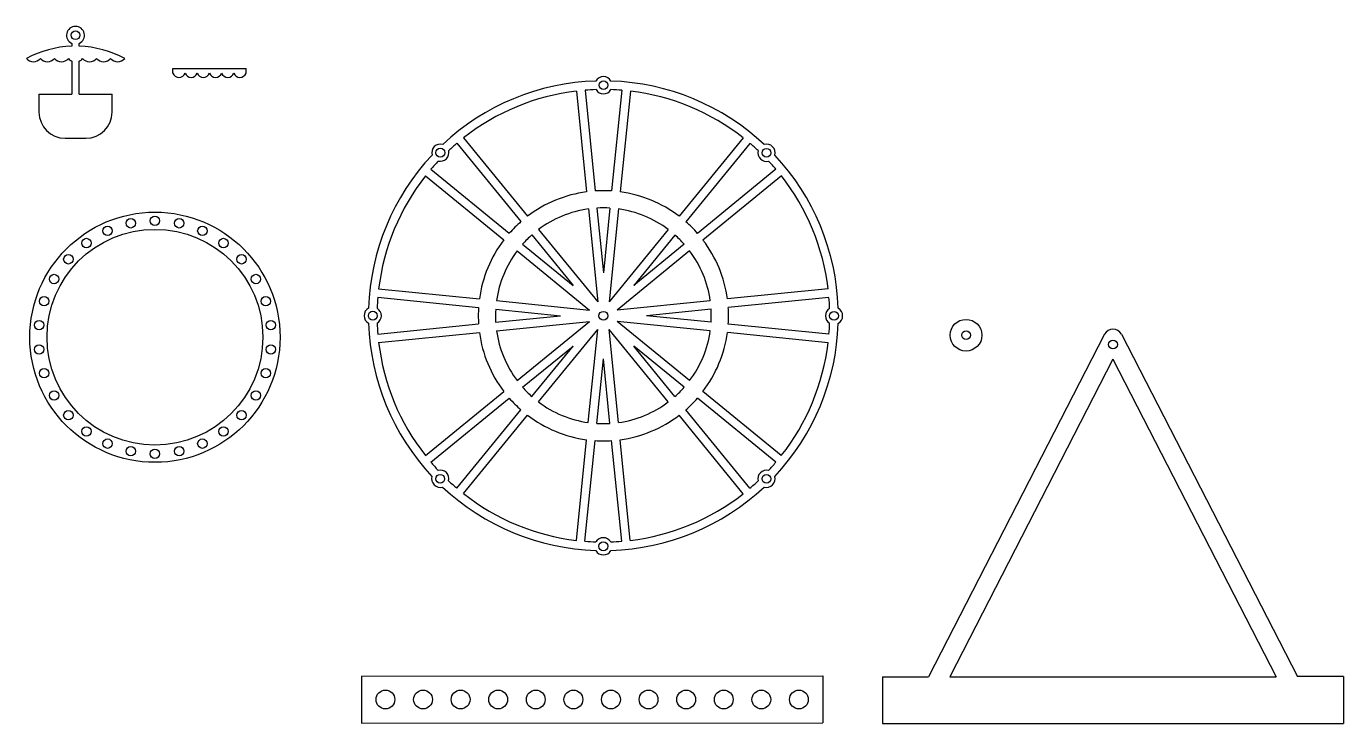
# Model space of a CAD drawing. Extents: x 343 to 792, y -27 to 211.
import ezdxf

# ---------------------------------------------------------------- set-up
doc = ezdxf.new("R2010")
doc.units = 0
doc.layers.get('0').update_dxf_attribs({"linetype": 'CONTINUOUS'})

msp = doc.modelspace()

# ---------------------------------------------------------------- linework, layer by layer
for p, q in [((358.615664, 204.835808), (358.615664, 203.870239)), ((361.135664, 203.870239), (361.135664, 204.835808)), ((358.615664, 198.813122), (358.615664, 187.489516)), ((361.135664, 187.489516), (361.135664, 198.813126)), ((393.034211, 194.710276), (393.034211, 196.310276)), ((393.034211, 196.310276), (417.931811, 196.310276)), ((417.931811, 194.710276), (417.931811, 196.310276)), ((530.471418, 188.586672), (533.913745, 154.281273)), ((533.385214, 188.879053), (536.827542, 154.573654)), ((545.900266, 188.875662), (542.439349, 154.572134)), ((548.813904, 188.581702), (545.352987, 154.278174)), ((347.426864, 187.489516), (358.615664, 187.489516)), ((347.426864, 187.489516), (347.426864, 181.416152)), ((361.135664, 187.489516), (372.324464, 187.489516)), ((372.324464, 181.416152), (372.324464, 187.489516)), ((356.318864, 172.524152), (363.432464, 172.524152)), ((489.744654, 170.816392), (511.553673, 144.112897)), ((492.012768, 172.668784), (513.821787, 145.965289)), ((587.263922, 172.642976), (565.440436, 145.951303)), ((589.531032, 170.789355), (567.707546, 144.097682)), ((480.892778, 161.969312), (507.584451, 140.145825)), ((598.378112, 161.937479), (571.674618, 140.12846)), ((479.039157, 159.702202), (505.73083, 137.878715)), ((600.230505, 159.669366), (573.52701, 137.860346)), ((534.498908, 148.449686), (537.679426, 116.753415)), ((537.412704, 148.742067), (539.62589, 126.685999)), ((541.851027, 148.740864), (539.62589, 126.685999)), ((544.764665, 148.446905), (541.566971, 116.752362)), ((515.260996, 139.57356), (529.282732, 122.405005)), ((517.52911, 141.425952), (537.679426, 116.753415)), ((561.730653, 141.413976), (541.566971, 116.752362)), ((563.997763, 139.560355), (549.966726, 122.399401)), ((512.121778, 136.436042), (529.282732, 122.405005)), ((567.135281, 136.421137), (549.966726, 122.399401)), ((510.268157, 134.168933), (534.929772, 114.00525)), ((568.987673, 134.153023), (544.315136, 114.002707)), ((463.100431, 121.252183), (497.403959, 117.791266)), ((616.148392, 121.210715), (581.842994, 117.768388)), ((462.806472, 118.338545), (497.109999, 114.877629)), ((503.235229, 117.202944), (534.929772, 114.00525)), ((576.011407, 117.183226), (544.315136, 114.002707)), ((616.440773, 118.296919), (582.135375, 114.854591)), ((502.941269, 114.289306), (524.996134, 112.064169)), ((576.303788, 114.269429), (554.247719, 112.056243)), ((462.803081, 105.823494), (497.108479, 109.265821)), ((502.940066, 109.850984), (524.996134, 112.064169)), ((503.232447, 106.937187), (534.928718, 110.117705)), ((510.256181, 89.96739), (534.928718, 110.117705)), ((576.008625, 106.917469), (544.314082, 110.115162)), ((568.975696, 89.95148), (544.314082, 110.115162)), ((576.302585, 109.831106), (554.247719, 112.056243)), ((616.437382, 105.781867), (582.133854, 109.242784)), ((463.095462, 102.909697), (497.40086, 106.352025)), ((517.513201, 82.706437), (537.676883, 107.368051)), ((534.479189, 75.673508), (537.676883, 107.368051)), ((561.714743, 82.69446), (541.564428, 107.366998)), ((544.744946, 75.670726), (541.564428, 107.366998)), ((616.143422, 102.868229), (581.839895, 106.329146)), ((710.299744, 105.748029), (650.362723, -10.884757)), ((715.99209, 105.748029), (775.918847, -10.864785)), ((512.108573, 87.699276), (529.277128, 101.721011)), ((515.246091, 84.560058), (529.277128, 101.721011)), ((563.982857, 84.546853), (549.961122, 101.715407)), ((567.122076, 87.68437), (549.961122, 101.715407)), ((537.392827, 75.379548), (539.617964, 97.434414)), ((541.83115, 75.378346), (539.617964, 97.434414)), ((713.145917, 97.284329), (657.558351, -10.884757)), ((713.145917, 97.284329), (768.733484, -10.884757)), ((479.013349, 64.451047), (505.716844, 86.260067)), ((600.204697, 64.418211), (573.513024, 86.241697)), ((480.865741, 62.182933), (507.569236, 83.991953)), ((598.351076, 62.151101), (571.659403, 83.974588)), ((489.712822, 53.331057), (511.536308, 80.02273)), ((491.979931, 51.477437), (513.803418, 78.169109)), ((587.231086, 51.451629), (565.422067, 78.155124)), ((589.4992, 53.304021), (567.690181, 80.007516)), ((530.42995, 35.538711), (533.890867, 69.842239)), ((533.343588, 35.244751), (536.804504, 69.548279)), ((545.858639, 35.24136), (542.416312, 69.546758)), ((548.772436, 35.533741), (545.330109, 69.839139)), ((457.266099, -10.659583), (614.337721, -10.634596)), ((457.266099, -10.659583), (457.266099, -26.659583)), ((614.337721, -10.634596), (614.342811, -26.634595)), ((634.610104, -10.884757), (650.362723, -10.884757)), ((634.610104, -10.884757), (634.610104, -26.884757)), ((657.558351, -10.884757), (768.733484, -10.884757)), ((791.681726, -10.85977), (775.918847, -10.864785)), ((791.681726, -10.85977), (791.686817, -26.859769)), ((457.266099, -26.659583), (614.342811, -26.634595)), ((634.610104, -26.884757), (791.686817, -26.859769))]:
    msp.add_line(p, q)
for centre, radius in [((359.875664, 207.602395), 1.5), ((539.643206, 190.596019), 1.5), ((484.103768, 167.608459), 1.5), ((595.170179, 167.578366), 1.5), ((386.923988, 104.73806), 42.605186), ((378.674727, 143.547784), 1.6), ((386.923988, 144.414817), 1.6), ((395.17325, 143.547784), 1.6), ((386.923988, 104.73806), 36.748327), ((370.785997, 140.984581), 1.6), ((403.061979, 140.984581), 1.6), ((363.602576, 136.83723), 1.6), ((410.2454, 136.83723), 1.6), ((357.438412, 131.286992), 1.6), ((416.409564, 131.286992), 1.6), ((352.562909, 124.576438), 1.6), ((421.285067, 124.576438), 1.6), ((349.18915, 116.998852), 1.6), ((424.658826, 116.998852), 1.6), ((461.086114, 112.081485), 1.5), ((539.621927, 112.060206), 1.5), ((618.15774, 112.038927), 1.5), ((347.464585, 108.88541), 1.6), ((426.383391, 108.88541), 1.6), ((663.128345, 105.44237), 5.39281), ((663.128345, 105.44237), 1.5), ((713.145917, 102.284963), 1.5), ((347.464585, 100.59071), 1.6), ((426.383391, 100.59071), 1.6), ((349.18915, 92.477268), 1.6), ((424.658826, 92.477268), 1.6), ((352.562909, 84.899682), 1.6), ((421.285067, 84.899682), 1.6), ((357.438412, 78.189128), 1.6), ((416.409564, 78.189128), 1.6), ((363.602576, 72.63889), 1.6), ((410.2454, 72.63889), 1.6), ((370.785997, 68.491539), 1.6), ((378.674727, 65.928336), 1.6), ((395.17325, 65.928336), 1.6), ((403.061979, 68.491539), 1.6), ((386.923988, 65.061303), 1.6), ((484.073675, 56.542047), 1.5), ((595.140086, 56.511954), 1.5), ((539.600648, 33.524393), 1.5), ((465.403183, -18.647089), 3.2), ((478.203183, -18.647089), 3.2), ((491.003183, -18.647089), 3.2), ((503.803183, -18.647089), 3.2), ((516.603183, -18.647089), 3.2), ((529.403183, -18.647089), 3.2), ((542.203183, -18.647089), 3.2), ((555.003183, -18.647089), 3.2), ((567.803183, -18.647089), 3.2), ((580.603183, -18.647089), 3.2), ((593.403183, -18.647089), 3.2), ((606.203183, -18.647089), 3.2)]:
    msp.add_circle(centre, radius)
for centre, radius, start, end in [((359.875664, 207.602395), 3.04, 294.486176, 245.513824), ((359.875664, 168.757091), 35.135748, 92.05512, 118.45737), ((359.875664, 168.757091), 35.135748, 61.54263, 87.94488), ((345.525077, 201.707093), 3.156368, 220.732998, 319.266971), ((350.308604, 201.707093), 3.156368, 220.733029, 319.266971), ((355.092132, 201.707093), 3.156368, 220.733029, 319.266971), ((359.87566, 201.707093), 3.156368, 220.733029, 246.472349), ((359.87566, 201.707093), 3.156368, 293.527831, 319.266971), ((364.659187, 201.707093), 3.156368, 220.733029, 319.266971), ((369.442715, 201.707093), 3.156368, 220.733029, 319.266971), ((374.226242, 201.707093), 3.156368, 220.733029, 319.267082), ((395.109011, 195.461712), 2.206683, 199.909002, 340.090998), ((399.258611, 195.461712), 2.206683, 199.909002, 340.090998), ((403.408211, 195.461712), 2.206683, 199.909002, 340.090998), ((407.557811, 195.461712), 2.206683, 199.909002, 340.090998), ((411.707411, 195.461712), 2.206683, 199.909002, 340.090998), ((415.857011, 195.461712), 2.206683, 199.909002, 340.090998), ((539.643206, 190.596019), 2.931084, 29.03254, 150.936412), ((539.621927, 112.060206), 80.00003, 91.819966, 133.148986), ((539.621927, 112.060206), 77.071601, 96.818662, 128.15029), ((539.621927, 112.060206), 77.071601, 91.854515, 94.641508), ((539.643206, 190.596019), 2.931084, 210.885144, 329.083808), ((539.621927, 112.060206), 77.071601, 85.327444, 88.114437), ((539.621927, 112.060206), 80.00003, 46.819966, 88.148986), ((539.621927, 112.060206), 77.071601, 51.818662, 83.15029), ((356.318864, 181.416152), 8.892, 180, 270), ((363.432464, 181.416152), 8.892, 270, 0), ((484.103768, 167.608459), 2.931084, 74.03254, 195.936412), ((539.621927, 112.060206), 77.071601, 130.327444, 133.114437), ((539.621927, 112.060206), 77.071601, 46.854515, 49.641508), ((595.170179, 167.578366), 2.931084, 344.03254, 105.936412), ((539.621927, 112.060206), 80.00003, 136.819966, 178.148986), ((484.103768, 167.608459), 2.931084, 255.885144, 14.083808), ((595.170179, 167.578366), 2.931084, 165.885144, 284.083808), ((539.621927, 112.060206), 80.00003, 1.819966, 43.148986), ((539.621927, 112.060206), 77.071601, 136.854515, 139.641508), ((539.621927, 112.060206), 77.071601, 40.327444, 43.114437), ((539.621927, 112.060206), 77.071601, 141.818662, 173.15029), ((539.621927, 112.060206), 77.071601, 6.818662, 38.15029), ((539.621927, 112.060206), 42.605186, 97.69956, 127.269392), ((539.621927, 112.060206), 42.605186, 86.208342, 93.76061), ((539.621927, 112.060206), 42.605186, 52.69956, 82.269392), ((539.621927, 112.060206), 36.748327, 98.013604, 126.955347), ((539.621927, 112.060206), 36.748327, 86.522387, 93.446565), ((539.621927, 112.060206), 36.748327, 53.013604, 81.955347), ((539.621927, 112.060206), 42.605186, 131.208342, 138.76061), ((539.621927, 112.060206), 42.605186, 41.208342, 48.76061), ((539.621927, 112.060206), 36.748327, 131.522387, 138.446565), ((539.621927, 112.060206), 36.748327, 41.522387, 48.446565), ((539.621927, 112.060206), 42.605186, 142.69956, 172.269392), ((539.621927, 112.060206), 42.605186, 7.69956, 37.269392), ((539.621927, 112.060206), 36.748327, 143.013604, 171.955347), ((539.621927, 112.060206), 36.748327, 8.013604, 36.955347), ((539.621927, 112.060206), 77.071601, 175.327444, 178.114437), ((539.621927, 112.060206), 77.071601, 1.854515, 4.641508), ((461.086114, 112.081485), 2.931084, 119.03254, 240.936412), ((461.086114, 112.081485), 2.931084, 300.885144, 59.083808), ((539.621927, 112.060206), 42.605186, 176.208342, 183.76061), ((539.621927, 112.060206), 36.748327, 176.522387, 183.446565), ((539.621927, 112.060206), 36.748327, 356.522387, 3.446565), ((539.621927, 112.060206), 42.605186, 356.208342, 3.76061), ((618.15774, 112.038927), 2.931084, 120.885144, 239.083808), ((618.15774, 112.038927), 2.931084, 299.03254, 60.936412), ((539.621927, 112.060206), 80.00003, 181.819966, 223.148986), ((539.621927, 112.060206), 77.071601, 181.854515, 184.641508), ((539.621927, 112.060206), 80.00003, 316.819966, 358.148986), ((539.621927, 112.060206), 77.071601, 355.327444, 358.114437), ((539.621927, 112.060206), 42.605186, 187.69956, 217.269392), ((539.621927, 112.060206), 36.748327, 188.013604, 216.955347), ((539.621927, 112.060206), 36.748327, 323.013604, 351.955347), ((539.621927, 112.060206), 42.605186, 322.69956, 352.269392), ((713.145917, 104.285395), 3.2, 27.198411, 152.801589), ((539.621927, 112.060206), 77.071601, 186.818662, 218.15029), ((539.621927, 112.060206), 77.071601, 321.818662, 353.15029), ((539.621927, 112.060206), 36.748327, 221.522387, 228.446565), ((539.621927, 112.060206), 36.748327, 311.522387, 318.446565), ((539.621927, 112.060206), 42.605186, 221.208342, 228.76061), ((539.621927, 112.060206), 36.748327, 233.013604, 261.955347), ((539.621927, 112.060206), 36.748327, 278.013604, 306.955347), ((539.621927, 112.060206), 42.605186, 311.208342, 318.76061), ((539.621927, 112.060206), 42.605186, 232.69956, 262.269392), ((539.621927, 112.060206), 42.605186, 277.69956, 307.269392), ((539.621927, 112.060206), 36.748327, 266.522387, 273.446565), ((539.621927, 112.060206), 42.605186, 266.208342, 273.76061), ((539.621927, 112.060206), 77.071601, 220.327444, 223.114437), ((484.073675, 56.542047), 2.931084, 345.885144, 104.083808), ((595.140086, 56.511954), 2.931084, 75.885144, 194.083808), ((539.621927, 112.060206), 77.071601, 316.854515, 319.641508), ((484.073675, 56.542047), 2.931084, 164.03254, 285.936412), ((539.621927, 112.060206), 77.071601, 226.854515, 229.641508), ((539.621927, 112.060206), 77.071601, 310.327444, 313.114437), ((595.140086, 56.511954), 2.931084, 254.03254, 15.936412), ((539.621927, 112.060206), 80.00003, 226.819966, 268.148986), ((539.621927, 112.060206), 77.071601, 231.818662, 263.15029), ((539.621927, 112.060206), 80.00003, 271.819966, 313.148986), ((539.621927, 112.060206), 77.071601, 276.818662, 308.15029), ((539.600648, 33.524393), 2.931084, 30.885144, 149.083808), ((539.621927, 112.060206), 77.071601, 265.327444, 268.114437), ((539.600648, 33.524393), 2.931084, 209.03254, 330.936412), ((539.621927, 112.060206), 77.071601, 271.854515, 274.641508)]:
    msp.add_arc(centre, radius, start, end)

doc.saveas('drawing.dxf')
